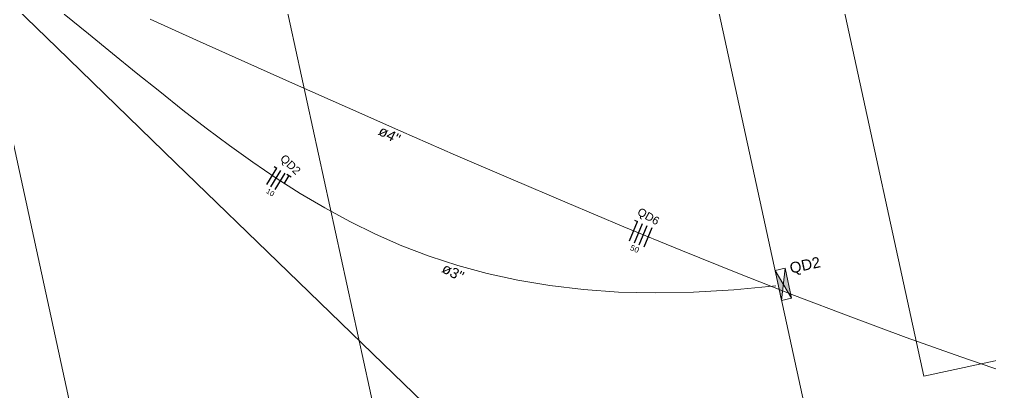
# Model space of a CAD drawing. Header units: millimetres. Extents: x -395 to 1008, y 9 to 692.
# Drawn here: x -315.02 to -291.28, y 41.79 to 50.91 of the extents above; entities that cross this region are included whole.
import ezdxf

# ---------------------------------------------------------------- set-up
doc = ezdxf.new("R2010")
doc.units = ezdxf.units.MM
doc.header["$LTSCALE"] = 0.1
doc.header["$MEASUREMENT"] = 0
doc.layers.get('0').update_dxf_attribs({"color": 5})
for name, color, linetype, lineweight in [('.10 ultra fina', 240, 'Continuous', 5), ('.15', 150, 'Continuous', 15), ('.20', 130, 'Continuous', 5), ('.25', 70, 'Continuous', 5), ('.40 Interno parede', 27, 'Continuous', 5)]:
    doc.layers.add(name, color=color, linetype=linetype, lineweight=lineweight)
doc.styles.add('Arial', font='arial.ttf')

# ---------------------------------------------------------------- blocks, each defined once
blk = doc.blocks.new('etwew')
at = {"layer": '.10 ultra fina', "color": 240, "lineweight": 5}
for p, q in [((379.549, 100.978), (369.114, 148.966)), ((400.283, 102.275), (396.575, 119.326)), ((397.352, 101.637), (393.644, 118.689)), ((383.579, 116.5), (387.287, 99.449)), ((406.928, 103.719), (400.283, 102.275))]:
    blk.add_line(p, q, dxfattribs=at)

msp = doc.modelspace()

# ---------------------------------------------------------------- hatches: boundary and pattern name
h = msp.add_hatch(color=256)
h.dxf.hatch_style = 1
h.paths.add_polyline_path([(-296.306, 44.825), (-296.348, 44.433), (-296.147, 44.094)])
h.paths.add_polyline_path([(-296.39, 44.041), (-296.348, 44.433), (-296.549, 44.772)])

# ---------------------------------------------------------------- linework, layer by layer
at = {"layer": '.15', "color": 150, "lineweight": 15}
for p, q in [((-296.306, 44.825), (-296.549, 44.772)), ((-296.549, 44.772), (-296.39, 44.041)), ((-296.549, 44.772), (-296.147, 44.094)), ((-296.306, 44.825), (-296.39, 44.041)), ((-296.306, 44.825), (-296.147, 44.094)), ((-296.147, 44.094), (-296.39, 44.041))]:
    msp.add_line(p, q, dxfattribs=at)
at = {"layer": '.20', "color": 130, "lineweight": 20}
for points in [[(-317.116, 53.131), (-314.108, 50.218), (-311.193, 47.395), (-308.45, 44.74), (-305.874, 42.246), (-303.458, 39.909), (-301.195, 37.72), (-299.081, 35.675), (-297.108, 33.767), (-295.271, 31.989), (-293.563, 30.336), (-291.979, 28.801), (-290.511, 27.378)], [(-313.929, 51.035), (-313.329, 50.551), (-312.741, 50.073), (-312.162, 49.602), (-311.59, 49.141), (-311.022, 48.69), (-310.456, 48.251), (-309.888, 47.827), (-309.317, 47.417), (-308.74, 47.025), (-308.154, 46.652), (-307.557, 46.299), (-306.945, 45.968), (-306.317, 45.661), (-305.67, 45.378), (-305.001, 45.123), (-304.307, 44.896), (-303.586, 44.699), (-302.835, 44.534), (-302.052, 44.402), (-301.234, 44.305), (-300.379, 44.244), (-299.483, 44.222), (-298.544, 44.239), (-297.561, 44.297), (-296.529, 44.399)], [(-290.706, 42.211), (-292.011, 42.658), (-293.344, 43.135), (-294.701, 43.638), (-296.075, 44.164), (-297.461, 44.709), (-298.853, 45.27), (-300.245, 45.842), (-301.632, 46.423), (-303.006, 47.007), (-304.364, 47.593), (-305.698, 48.175), (-307.004, 48.75), (-308.275, 49.315), (-309.506, 49.866), (-310.69, 50.398), (-311.823, 50.91)]]:
    msp.add_lwpolyline(points, dxfattribs=at)
at = {"layer": '.25', "color": 70, "lineweight": 25}
for p, q in [((-308.97, 46.874), (-308.726, 47.273)), ((-308.792, 47.313), (-308.726, 47.273)), ((-308.871, 46.813), (-308.626, 47.212)), ((-308.771, 46.752), (-308.526, 47.151)), ((-308.549, 46.89), (-308.427, 47.089)), ((-308.48, 47.122), (-308.374, 47.057)), ((-300.106, 45.498), (-299.91, 45.971)), ((-299.989, 46.004), (-299.91, 45.971)), ((-299.988, 45.449), (-299.792, 45.922)), ((-299.87, 45.4), (-299.674, 45.873)), ((-299.752, 45.351), (-299.556, 45.824))]:
    msp.add_line(p, q, dxfattribs=at)

# ---------------------------------------------------------------- block references
at = {"layer": '.10 ultra fina', "color": 240, "lineweight": 5}
msp.add_blockref('etwew', (-693.2, -60.087), dxfattribs=at)

# ---------------------------------------------------------------- texts
at = {"layer": '.40 Interno parede', "color": 27, "line_spacing_factor": 0.9, "style": 'Arial'}
for s, insert, char_height, width, attachment_point, rotation in [('ø4"', (-306.035, 47.97), 0.2535, 2.21469, 8, 332.0224), ('QD2', (-308.499, 47.252), 0.1956, 1.10843, 8, 315.7117), ('10', (-308.919, 46.623), 0.1266, 0.38167, 8, 328.5058), ('QD6', (-299.718, 45.963), 0.1956, 1.10843, 8, 330.5648), ('50', (-300.008, 45.234), 0.1385, 0.41742, 8, 337.4784), ('QD2', (-296.144, 44.625), 0.2634, 1.48308, 7, 12.2675), ('ø3"', (-304.485, 44.612), 0.2535, 2.21469, 8, 332.0224)]:
    msp.add_mtext(s, dxfattribs=dict(at, insert=insert, char_height=char_height, width=width, attachment_point=attachment_point, rotation=rotation))

doc.saveas('drawing.dxf')
